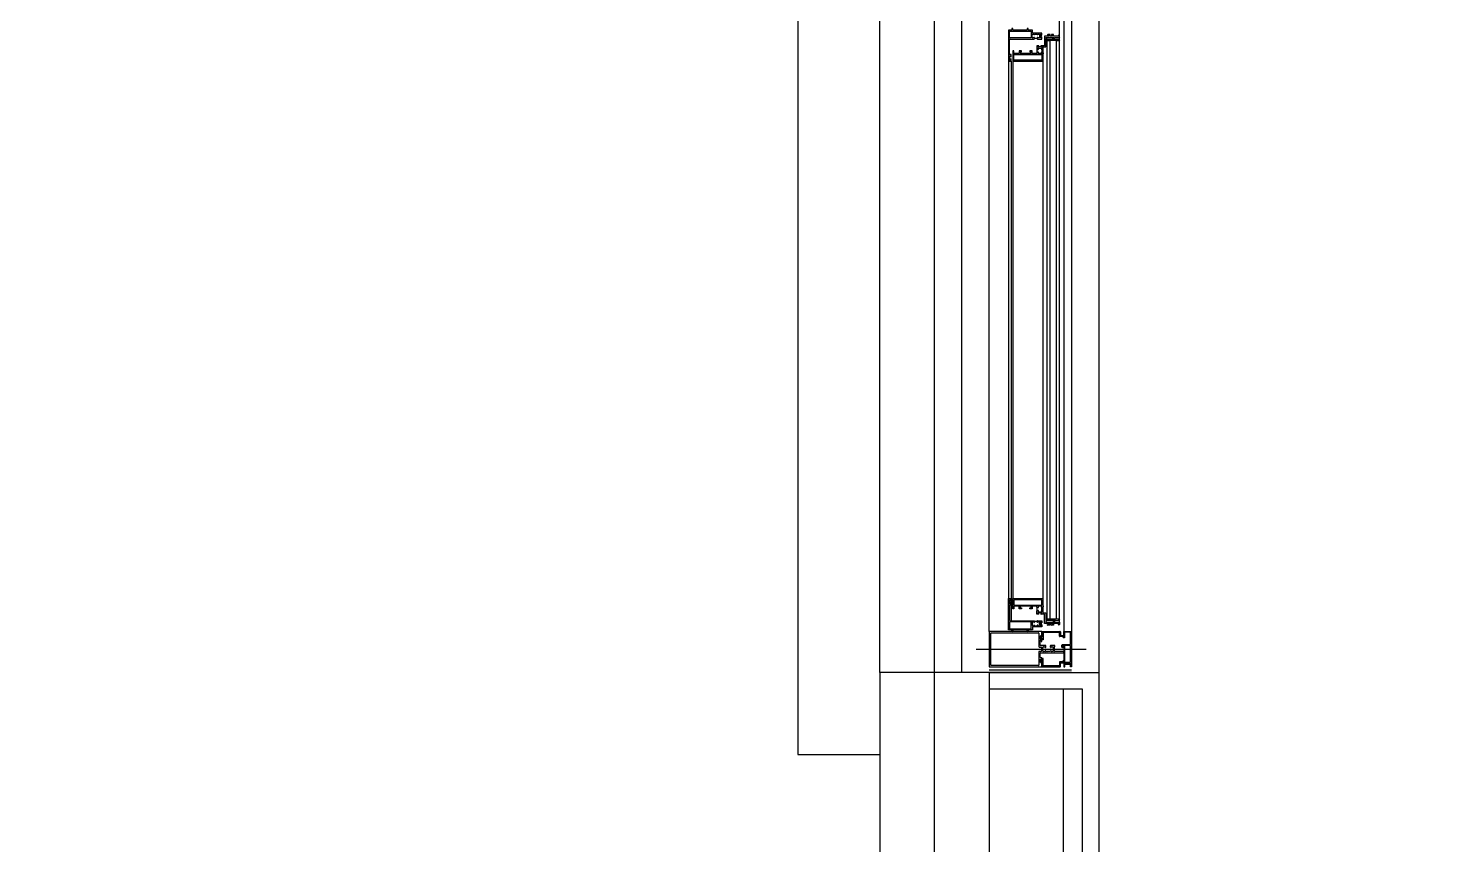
# Model space of a CAD drawing. Header units: millimetres. Extents: x 0 to 356400, y 0 to 68257.
# Drawn here: x 22177.9 to 22281.5, y 6920.5 to 6980.2 of the extents above; entities that cross this region are included whole.
import ezdxf

# ---------------------------------------------------------------- set-up
doc = ezdxf.new("R2010")
doc.units = ezdxf.units.MM
doc.header["$LTSCALE"] = 75
doc.layers.add('8', color=8, linetype='Continuous')

# ---------------------------------------------------------------- blocks, each defined once
blk = doc.blocks.new('G$C7369CDF7')
at = {"layer": '8'}
for p, q in [((7230.3, 54850), (10850.3, 54850)), ((10850.3, 54850), (12330.3, 54850)), ((10850.3, 54650), (10850.3, 54850)), ((10807.8, 54625.8), (10807.8, 54827.1)), ((8472.8, 54800), (10775.3, 54800)), ((10775.3, 54786), (10775.3, 54800)), ((10775.3, 54800), (10840.3, 54800)), ((10776.8, 54798), (10776.8, 54788)), ((10798.5, 54798.5), (10777.3, 54798.5)), ((10799.5, 54783.7), (10799.5, 54797.5)), ((10801, 54797.5), (10801, 54784.2)), ((10831.3, 54798.5), (10802, 54798.5)), ((10831.8, 54789.1), (10831.8, 54798)), ((10833.3, 54798), (10833.3, 54789.1)), ((10833.4, 54796.7), (10833.4, 54788.5)), ((10840.3, 54798.5), (10833.8, 54798.5)), ((10834.9, 54788.5), (10834.9, 54796.7)), ((10840.3, 54800), (10840.3, 54798.5)), ((10845.3, 54650), (10845.3, 54800)), ((10850.3, 54800), (10850.3, 54600)), ((10850.3, 54650), (10850.3, 54800)), ((10880.3, 54820), (12300.3, 54820)), ((10880.3, 54650), (10880.3, 54820)), ((8472.8, 54786), (10775.3, 54786)), ((10752.9, 54778), (8495.2, 54778)), ((9685, 54777.7), (9685, 54776.8)), ((9689.2, 54778), (9685.3, 54778)), ((9685.3, 54776.5), (9687.2, 54776.5)), ((9687.2, 54776.5), (9687.2, 54767.2)), ((9689.2, 54769), (9689.2, 54778)), ((9692.7, 54753), (9692.7, 54777)), ((9692.7, 54777), (9695.2, 54777)), ((9695.2, 54773), (9695.2, 54778)), ((9695.2, 54777), (9695.2, 54753)), ((10752.9, 54773), (9695.2, 54773)), ((10752.9, 54778), (10752.9, 54756)), ((10752.9, 54777), (10755.4, 54753)), ((10752.9, 54777), (10752.9, 54753)), ((10755.4, 54777), (10752.9, 54777)), ((10755.4, 54753), (10755.4, 54777)), ((10758.9, 54769), (10758.9, 54778)), ((10758.9, 54778), (10762.8, 54778)), ((10762.8, 54776.5), (10760.9, 54776.5)), ((10760.9, 54776.5), (10760.9, 54767.2)), ((10763.1, 54777.7), (10763.1, 54776.8)), ((10785.3, 54786), (10775.3, 54786)), ((10775.3, 54746.3), (10775.3, 54779)), ((10776.3, 54780), (10782.8, 54780)), ((10777.3, 54787.5), (10786.8, 54787.5)), ((10783.8, 54778), (10777.3, 54778)), ((10777.3, 54778), (10777.3, 54748.6)), ((10782.8, 54780), (10782.8, 54785.5)), ((10782.8, 54785.5), (10784.8, 54785.5)), ((10784.8, 54785.5), (10784.8, 54779)), ((10785.3, 54785.3), (10785.3, 54786)), ((10786.8, 54787.5), (10786.8, 54785.3)), ((10804, 54782.7), (10800.5, 54782.7)), ((10801, 54784.2), (10803, 54784.2)), ((10801.3, 54787), (10801.3, 54784.5)), ((10801.3, 54784.5), (10802.8, 54784.5)), ((10802.8, 54770), (10801.3, 54770)), ((10801.3, 54770), (10801.3, 54762)), ((10832.9, 54788), (10802.3, 54788)), ((10802.8, 54784.5), (10803.2, 54785.7)), ((10803.1, 54769.3), (10802.8, 54770)), ((10803, 54784.2), (10803.5, 54785.7)), ((10803.5, 54785.7), (10805, 54785.7)), ((10803.6, 54786), (10811.8, 54786)), ((10805, 54785.7), (10805, 54783.7)), ((10812.3, 54785.5), (10812.3, 54769.5)), ((10814.3, 54757.8), (10814.3, 54785)), ((10815.3, 54786), (10828.8, 54786)), ((10828.8, 54786), (10828.8, 54785.3)), ((10830.3, 54785.3), (10830.3, 54786)), ((10830.3, 54786), (10840.3, 54786)), ((10832.8, 54785.5), (10830.8, 54785.5)), ((10830.8, 54785.5), (10830.8, 54779)), ((10831.8, 54778), (10838.3, 54778)), ((10832.8, 54780), (10832.8, 54785.5)), ((10839.3, 54780), (10832.8, 54780)), ((10840.3, 54788), (10835.4, 54788)), ((10838.3, 54778), (10838.3, 54748.6)), ((10840.3, 54786), (10840.3, 54788)), ((10840.3, 54746.3), (10840.3, 54779)), ((10880.3, 54785), (12300.3, 54785)), ((9684.8, 54746), (9681.3, 54746)), ((9681.3, 54746), (9681.3, 54735.3)), ((9683.3, 54743.5), (9683.3, 54745)), ((9683.3, 54745), (9684.8, 54745)), ((9687.2, 54767.2), (9684, 54767.2)), ((9684, 54767.2), (9684, 54764.2)), ((9687.2, 54761.5), (9684, 54761.5)), ((9684, 54761.5), (9684, 54757)), ((9684.5, 54763.7), (9685.2, 54763.7)), ((9684.5, 54756.5), (9685.2, 54756.5)), ((9685.7, 54764.2), (9685.7, 54765.2)), ((9685.7, 54765.2), (9687.2, 54765.2)), ((9685.7, 54757), (9685.7, 54759.5)), ((9685.7, 54759.5), (9687.2, 54759.5)), ((9687.2, 54765.2), (9687.2, 54763.7)), ((9687.2, 54763.7), (9687.2, 54761.5)), ((9687.2, 54759.5), (9687.2, 54751)), ((9687.2, 54751), (9704.5, 54751)), ((9688.3, 54745.5), (9688.3, 54745.5)), ((9692.3, 54746), (9688.8, 54746)), ((9688.8, 54745), (9690.3, 54745)), ((9692.7, 54769), (9689.2, 54769)), ((9689.2, 54753), (9689.2, 54767.7)), ((9689.2, 54767.7), (9691.4, 54767.7)), ((9691.4, 54753), (9689.2, 54753)), ((9690.3, 54745), (9690.3, 54743.5)), ((9691.4, 54767.7), (9691.4, 54765.7)), ((9691.4, 54765.7), (9692.7, 54765.7)), ((9692.7, 54755), (9691.4, 54755)), ((9691.4, 54755), (9691.4, 54753)), ((9692.3, 54738.1), (9692.3, 54746)), ((9692.7, 54765.7), (9692.7, 54769)), ((9692.7, 54753), (9692.7, 54755)), ((9695.2, 54753), (9692.7, 54753)), ((9706.5, 54753), (9692.7, 54753)), ((9695.2, 54756), (9695.2, 54762)), ((10752.9, 54761), (9695.2, 54761)), ((10752.9, 54756), (9695.2, 54756)), ((9704.5, 54751), (9704.5, 54744.5)), ((9704.5, 54748), (10728.8, 54748)), ((9705.5, 54744.5), (9705.5, 54745.4)), ((9706.5, 54748), (9706.5, 54753)), ((9713.5, 54748), (9706.5, 54748)), ((9706.8, 54745.4), (9706.8, 54739.2)), ((9708.8, 54739.6), (9708.8, 54745.4)), ((9709.4, 54746), (9709.7, 54746)), ((9711.7, 54746), (9715.9, 54746)), ((9713.8, 54747.7), (9713.5, 54748)), ((9714.1, 54748), (9713.8, 54747.7)), ((9717.8, 54748), (9714.1, 54748)), ((9717.8, 54748.5), (9717.8, 54748)), ((9717.9, 54746), (9718.2, 54746)), ((9718.8, 54745.4), (9718.8, 54739.6)), ((9719.3, 54748), (9719.3, 54748.5)), ((9732.8, 54748), (9719.3, 54748)), ((9720.8, 54695), (9720.8, 54746)), ((9720.8, 54746), (9730.8, 54746)), ((9730.8, 54746), (9730.8, 54695)), ((9732.8, 54693), (9732.8, 54748)), ((10715.3, 54693), (10715.3, 54748)), ((10715.3, 54748), (10728.8, 54748)), ((10727.3, 54746), (10717.3, 54746)), ((10717.3, 54746), (10717.3, 54695)), ((10727.3, 54695), (10727.3, 54746)), ((10728.8, 54748), (10728.8, 54748.5)), ((10729.3, 54745.4), (10729.3, 54739.6)), ((10730.2, 54746), (10729.9, 54746)), ((10730.3, 54748.5), (10730.3, 54748)), ((10730.3, 54748), (10734, 54748)), ((10736.4, 54746), (10732.2, 54746)), ((10734, 54748), (10734.3, 54747.7)), ((10734.3, 54747.7), (10734.6, 54748)), ((10734.6, 54748), (10741.5, 54748)), ((10736.4, 54746), (10736.4, 54748)), ((10738.7, 54746), (10738.4, 54746)), ((10739.3, 54739.6), (10739.3, 54745.4)), ((10741.3, 54745.4), (10741.3, 54739.2)), ((10741.5, 54748), (10741.5, 54753)), ((10741.5, 54753), (10755.4, 54753)), ((10742.5, 54744.5), (10742.5, 54745.4)), ((10760.9, 54751), (10743.5, 54751)), ((10743.5, 54751), (10743.5, 54744.5)), ((10752.9, 54756), (10752.9, 54762)), ((10752.9, 54753), (10755.4, 54753)), ((10755.4, 54765.7), (10755.4, 54769)), ((10755.4, 54769), (10758.9, 54769)), ((10756.7, 54765.7), (10755.4, 54765.7)), ((10755.4, 54753), (10755.4, 54755)), ((10755.4, 54755), (10756.7, 54755)), ((10755.8, 54738.1), (10755.8, 54746)), ((10755.8, 54746), (10759.3, 54746)), ((10758.9, 54767.7), (10756.7, 54767.7)), ((10756.7, 54767.7), (10756.7, 54765.7)), ((10756.7, 54755), (10756.7, 54753)), ((10756.7, 54753), (10758.9, 54753)), ((10759.3, 54745), (10757.8, 54745)), ((10757.8, 54745), (10757.8, 54743.5)), ((10758.9, 54753), (10758.9, 54767.7)), ((10759.8, 54745.5), (10759.8, 54745.5)), ((10760.9, 54767.2), (10764.1, 54767.2)), ((10762.4, 54765.2), (10760.9, 54765.2)), ((10760.9, 54765.2), (10760.9, 54763.7)), ((10760.9, 54763.7), (10760.9, 54761.5)), ((10760.9, 54761.5), (10764.1, 54761.5)), ((10762.4, 54759.5), (10760.9, 54759.5)), ((10760.9, 54759.5), (10760.9, 54751)), ((10762.4, 54764.2), (10762.4, 54765.2)), ((10762.4, 54757), (10762.4, 54759.5)), ((10763.6, 54763.7), (10762.9, 54763.7)), ((10763.6, 54756.5), (10762.9, 54756.5)), ((10763.3, 54746), (10766.8, 54746)), ((10764.8, 54745), (10763.3, 54745)), ((10764.1, 54767.2), (10764.1, 54764.2)), ((10764.1, 54761.5), (10764.1, 54757)), ((10764.8, 54743.5), (10764.8, 54745)), ((10766.8, 54746), (10766.8, 54735.3)), ((10784.8, 54746.3), (10775.3, 54746.3)), ((10784.2, 54746), (10775.3, 54746)), ((10775.3, 54746), (10775.3, 54650)), ((10777.3, 54748.6), (10790.8, 54748.6)), ((10783.3, 54743.3), (10783.3, 54744.9)), ((10783.3, 54744.9), (10784.2, 54744.9)), ((10783.4, 54743.9), (10783.4, 54744.4)), ((10783.9, 54744.9), (10784.8, 54744.9)), ((10790.8, 54746.3), (10787.8, 54746.3)), ((10787.8, 54744.9), (10788.6, 54744.9)), ((10793.2, 54746), (10788.3, 54746)), ((10788.3, 54744.9), (10789.3, 54744.9)), ((10789.1, 54744.4), (10789.1, 54743.9)), ((10789.3, 54744.9), (10789.3, 54743.3)), ((10790.8, 54748.6), (10790.8, 54746.3)), ((10791.3, 54743.5), (10791.3, 54744)), ((10791.8, 54744.5), (10793.2, 54744.5)), ((10801.3, 54753), (10801.3, 54743.5)), ((10801.8, 54761.5), (10804, 54761.5)), ((10804, 54753.5), (10801.8, 54753.5)), ((10803.3, 54763.5), (10803.3, 54766.2)), ((10803.3, 54748.8), (10803.3, 54751.5)), ((10811.8, 54769), (10803.6, 54769)), ((10804, 54763), (10803.8, 54763)), ((10803.8, 54752), (10804, 54752)), ((10803.8, 54741), (10803.8, 54745)), ((10804.1, 54767), (10811.5, 54767)), ((10811.5, 54748), (10804.1, 54748)), ((10804.3, 54745.5), (10811.3, 54745.5)), ((10811.8, 54763), (10811.5, 54763)), ((10811.5, 54761.5), (10811.8, 54761.5)), ((10811.8, 54753.5), (10811.5, 54753.5)), ((10811.5, 54752), (10811.8, 54752)), ((10811.8, 54745), (10811.8, 54741)), ((10812.3, 54766.2), (10812.3, 54763.5)), ((10812.3, 54761), (10812.3, 54754)), ((10812.3, 54751.5), (10812.3, 54748.8)), ((10814, 54757.5), (10814.3, 54757.8)), ((10814.3, 54757.2), (10814, 54757.5)), ((10814.3, 54743.5), (10814.3, 54757.2)), ((10823.3, 54745.5), (10823.3, 54743.5)), ((10827.2, 54746), (10823.8, 54746)), ((10838.3, 54748.6), (10824.8, 54748.6)), ((10824.8, 54748.6), (10824.8, 54746.3)), ((10824.8, 54746.3), (10827.8, 54746.3)), ((10826.3, 54743.3), (10826.3, 54744.9)), ((10826.3, 54744.9), (10827.2, 54744.9)), ((10826.4, 54744.4), (10826.4, 54743.9)), ((10827.8, 54744.9), (10826.9, 54744.9)), ((10830.8, 54746.3), (10840.3, 54746.3)), ((10831.6, 54744.9), (10830.8, 54744.9)), ((10840.3, 54746), (10831.3, 54746)), ((10831.3, 54744.9), (10832.3, 54744.9)), ((10832.1, 54743.9), (10832.1, 54744.4)), ((10832.3, 54744.9), (10832.3, 54743.3)), ((10840.3, 54650), (10840.3, 54746)), ((9675.8, 54721), (9673.8, 54721)), ((9673.8, 54719), (9675.8, 54719)), ((9680.8, 54729), (9675.8, 54729)), ((9675.8, 54729), (9675.8, 54721)), ((9675.8, 54719), (9675.8, 54693)), ((9677.8, 54726.5), (9690.3, 54726.5)), ((9677.8, 54687), (9677.8, 54726.5)), ((9681.3, 54735.3), (9681.6, 54735)), ((9681.6, 54735), (9681.3, 54734.7)), ((9681.3, 54734.7), (9681.3, 54729.5)), ((9690.3, 54743.5), (9683.3, 54743.5)), ((9683.3, 54738.6), (9683.3, 54741)), ((9683.8, 54738.6), (9683.3, 54738.6)), ((9683.3, 54732.4), (9683.3, 54737.6)), ((9683.3, 54737.6), (9683.8, 54737.6)), ((9683.8, 54732.4), (9683.3, 54732.4)), ((9683.3, 54729), (9683.3, 54731.4)), ((9683.3, 54731.4), (9683.8, 54731.4)), ((9683.8, 54741.5), (9689.8, 54741.5)), ((9689.8, 54728.5), (9683.8, 54728.5)), ((9690.3, 54738.6), (9689.8, 54738.6)), ((9689.8, 54737.6), (9691.8, 54737.6)), ((9691.8, 54732.4), (9689.8, 54732.4)), ((9689.8, 54731.4), (9690.3, 54731.4)), ((9690.3, 54741), (9690.3, 54738.6)), ((9690.3, 54731.4), (9690.3, 54729)), ((9690.3, 54726.5), (9690.3, 54687)), ((9692.3, 54688), (9692.3, 54731.9)), ((9704.5, 54740.1), (9704.5, 54737)), ((9704.5, 54737), (9710.7, 54737)), ((9705.5, 54739.2), (9705.5, 54740.1)), ((9709.7, 54739), (9709.4, 54739)), ((9711.2, 54737.5), (9711.2, 54739.5)), ((9718.8, 54728.5), (9713.8, 54728.5)), ((9713.8, 54728.5), (9713.8, 54724)), ((9713.8, 54724), (9715.8, 54724)), ((9715.8, 54724), (9715.8, 54726.5)), ((9715.8, 54726.5), (9718.8, 54726.5)), ((9716.4, 54739.5), (9716.4, 54737.5)), ((9716.9, 54737), (9718.8, 54737)), ((9718.2, 54739), (9717.9, 54739)), ((9718.8, 54737), (9718.8, 54728.5)), ((9718.8, 54726.5), (9718.8, 54706.5)), ((10731.2, 54737), (10729.3, 54737)), ((10729.3, 54737), (10729.3, 54728.5)), ((10729.3, 54728.5), (10734.3, 54728.5)), ((10732.3, 54726.5), (10729.3, 54726.5)), ((10729.3, 54726.5), (10729.3, 54706.5)), ((10729.9, 54739), (10730.2, 54739)), ((10731.7, 54739.5), (10731.7, 54737.5)), ((10732.3, 54724), (10732.3, 54726.5)), ((10734.3, 54724), (10732.3, 54724)), ((10734.3, 54728.5), (10734.3, 54724)), ((10736.9, 54737.5), (10736.9, 54739.5)), ((10743.5, 54737), (10737.4, 54737)), ((10738.4, 54739), (10738.7, 54739)), ((10742.5, 54739.2), (10742.5, 54740.1)), ((10743.5, 54740.1), (10743.5, 54737)), ((10755.8, 54688), (10755.8, 54731.9)), ((10758.3, 54737.6), (10756.3, 54737.6)), ((10756.3, 54732.4), (10758.3, 54732.4)), ((10757.8, 54743.5), (10764.8, 54743.5)), ((10757.8, 54741), (10757.8, 54738.6)), ((10757.8, 54738.6), (10758.3, 54738.6)), ((10758.3, 54731.4), (10757.8, 54731.4)), ((10757.8, 54731.4), (10757.8, 54729)), ((10770.3, 54726.5), (10757.8, 54726.5)), ((10757.8, 54726.5), (10757.8, 54687)), ((10764.3, 54741.5), (10758.3, 54741.5)), ((10758.3, 54728.5), (10764.3, 54728.5)), ((10764.3, 54738.6), (10764.8, 54738.6)), ((10764.8, 54737.6), (10764.3, 54737.6)), ((10764.3, 54732.4), (10764.8, 54732.4)), ((10764.8, 54731.4), (10764.3, 54731.4)), ((10764.8, 54738.6), (10764.8, 54741)), ((10764.8, 54732.4), (10764.8, 54737.6)), ((10764.8, 54729), (10764.8, 54731.4)), ((10766.8, 54735.3), (10766.5, 54735)), ((10766.5, 54735), (10766.8, 54734.7)), ((10766.8, 54734.7), (10766.8, 54729.5)), ((10767.3, 54729), (10772.3, 54729)), ((10770.3, 54687), (10770.3, 54726.5)), ((10772.3, 54729), (10772.3, 54721)), ((10772.3, 54721), (10774.3, 54721)), ((10774.3, 54719), (10772.3, 54719)), ((10772.3, 54719), (10772.3, 54693)), ((10777.8, 54653), (10777.8, 54740)), ((10778.3, 54740.5), (10803.3, 54740.5)), ((10789.3, 54743.3), (10783.3, 54743.3)), ((10788.6, 54743.4), (10783.9, 54743.4)), ((10800.8, 54743), (10791.8, 54743)), ((10812.3, 54740.5), (10837.3, 54740.5)), ((10822.8, 54743), (10814.8, 54743)), ((10832.3, 54743.3), (10826.3, 54743.3)), ((10826.9, 54743.4), (10831.6, 54743.4)), ((10837.8, 54740), (10837.8, 54653)), ((9675.8, 54693), (9673.8, 54693)), ((9715.8, 54709), (9713.8, 54709)), ((9713.8, 54709), (9713.8, 54704.5)), ((9713.8, 54704.5), (9718.8, 54704.5)), ((9718.8, 54695), (9713.8, 54695)), ((9713.8, 54695), (9713.8, 54693)), ((9713.8, 54693), (9732.8, 54693)), ((9715.8, 54706.5), (9715.8, 54709)), ((9718.8, 54706.5), (9715.8, 54706.5)), ((9718.8, 54704.5), (9718.8, 54695)), ((9730.8, 54695), (9720.8, 54695)), ((9732.8, 54693), (10715.3, 54693)), ((10734.3, 54693), (10715.3, 54693)), ((10717.3, 54695), (10727.3, 54695)), ((10729.3, 54706.5), (10732.3, 54706.5)), ((10734.3, 54704.5), (10729.3, 54704.5)), ((10729.3, 54704.5), (10729.3, 54695)), ((10729.3, 54695), (10734.3, 54695)), ((10732.3, 54706.5), (10732.3, 54709)), ((10732.3, 54709), (10734.3, 54709)), ((10734.3, 54709), (10734.3, 54704.5)), ((10734.3, 54695), (10734.3, 54693)), ((10772.3, 54693), (10774.3, 54693)), ((9673.8, 54691), (9675.8, 54691)), ((9675.8, 54691), (9675.8, 54685)), ((9675.8, 54685), (9732.8, 54685)), ((9690.3, 54687), (9677.8, 54687)), ((9720.8, 54687), (9693.3, 54687)), ((9724.3, 54690), (9720.8, 54690)), ((9720.8, 54690), (9720.8, 54687)), ((9722.8, 54687), (9722.8, 54688.5)), ((9722.8, 54688.5), (9724.3, 54688.5)), ((9730.8, 54687), (9722.8, 54687)), ((9732.8, 54690), (9729.3, 54690)), ((9729.3, 54688.5), (9730.8, 54688.5)), ((9730.8, 54688.5), (9730.8, 54687)), ((9732.8, 54690), (10755.8, 54690)), ((9732.8, 54685), (9732.8, 54690)), ((9732.8, 54685), (10715.3, 54685)), ((10715.3, 54690), (10718.8, 54690)), ((10715.3, 54685), (10715.3, 54690)), ((10772.3, 54685), (10715.3, 54685)), ((10718.8, 54688.5), (10717.3, 54688.5)), ((10717.3, 54688.5), (10717.3, 54687)), ((10717.3, 54687), (10725.3, 54687)), ((10723.8, 54690), (10727.3, 54690)), ((10725.3, 54688.5), (10723.8, 54688.5)), ((10725.3, 54687), (10725.3, 54688.5)), ((10727.3, 54690), (10727.3, 54687)), ((10727.3, 54687), (10754.8, 54687)), ((10757.8, 54687), (10770.3, 54687)), ((10774.3, 54691), (10772.3, 54691)), ((10772.3, 54691), (10772.3, 54685)), ((10775.3, 54650), (8472.8, 54650)), ((10775.3, 54650), (10840.3, 54650)), ((10837.3, 54652.5), (10778.3, 54652.5)), ((10850.3, 54650), (12330.3, 54650)), ((10850.3, 54650), (10850.3, 54450)), ((10850.3, 54600), (7230.3, 54600)), ((18080.3, 54550), (6230.3, 54550)), ((10850.3, 54450), (7230.3, 54450)), ((10850.3, 54450), (12330.3, 54450)), ((11000.3, 54300), (11000.3, 54450)), ((7230.3, 54300), (11000.3, 54300))]:
    blk.add_line(p, q, dxfattribs=at)
for centre, radius, start, end in [((10230.3, 49050), 9000, 90, 154.10353), ((10230.3, 49050), 8800, 90, 154.10353), ((10777.3, 54798), 0.5, 90, 180), ((10798.5, 54797.5), 1, 0, 90), ((10802, 54797.5), 1, 90, 180), ((10831.3, 54798), 0.5, 0, 90), ((10833.8, 54798), 0.5, 90, 180), ((10834.1, 54796.7), 0.75, 0, 180), ((9685.3, 54777.7), 0.3, 90, 180), ((9685.3, 54776.8), 0.3, 180, 270), ((9692.2, 54785.9), 8.43, 249.237, 290.763), ((10755.9, 54785.9), 8.43, 249.237, 290.763), ((10762.8, 54777.7), 0.3, 0, 90), ((10762.8, 54776.8), 0.3, 270, 0), ((10776.3, 54779), 1, 90, 180), ((10777.3, 54788), 0.5, 180, 270), ((10783.8, 54779), 1, 270, 0), ((10786, 54785.3), 0.75, 180, 0), ((10800.5, 54783.7), 1, 180, 270), ((10802.3, 54787), 1, 90, 180), ((10803.6, 54785.5), 0.5, 90, 161.5651), ((10804, 54783.7), 1, 270, 0), ((10811.8, 54785.5), 0.5, 0, 90), ((10815.3, 54785), 1, 90, 180), ((10829.5, 54785.3), 0.75, 180, 0), ((10831.8, 54779), 1, 180, 270), ((10832.5, 54789.1), 0.75, 180, 0), ((10832.9, 54788.5), 0.5, 270, 0), ((10835.4, 54788.5), 0.5, 180, 270), ((10839.3, 54779), 1, 0, 90), ((9684.5, 54764.2), 0.5, 180, 270), ((9684.5, 54757), 0.5, 180, 270), ((9684.8, 54745.5), 0.5, 270, 90), ((9685.2, 54764.2), 0.5, 270, 0), ((9685.2, 54757), 0.5, 270, 0), ((9688.8, 54745.5), 0.5, 90, 180), ((9688.8, 54745.5), 0.5, 180, 270), ((9705, 54744.5), 0.5, 180, 270), ((9705, 54744.5), 0.5, 270, 0), ((9706.2, 54745.4), 0.625, 90, 180), ((9706.2, 54745.4), 0.625, 0, 90), ((9709.4, 54745.4), 0.6, 90, 180), ((9709.7, 54745.5), 0.5, 0, 90), ((9710.7, 54745.5), 0.5, 180, 0), ((9711.7, 54745.5), 0.5, 90, 180), ((9715.9, 54745.5), 0.5, 0, 90), ((9716.9, 54745.5), 0.5, 180, 0), ((9717.9, 54745.5), 0.5, 90, 180), ((9718.5, 54748.5), 0.75, 0, 180), ((9718.2, 54745.4), 0.6, 360, 90), ((10729.5, 54748.5), 0.75, 0, 180), ((10729.9, 54745.4), 0.6, 90, 180), ((10730.2, 54745.5), 0.5, 0, 90), ((10731.2, 54745.5), 0.5, 180, 0), ((10732.2, 54745.5), 0.5, 90, 180), ((10736.4, 54745.5), 0.5, 0, 90), ((10737.4, 54745.5), 0.5, 180, 0), ((10738.4, 54745.5), 0.5, 90, 180), ((10738.7, 54745.4), 0.6, 0, 90), ((10741.9, 54745.4), 0.625, 90, 180), ((10741.9, 54745.4), 0.625, 0, 90), ((10743, 54744.5), 0.5, 180, 270), ((10743, 54744.5), 0.5, 270, 0), ((10759.3, 54745.5), 0.5, 0, 90), ((10759.3, 54745.5), 0.5, 270, 360), ((10762.9, 54764.2), 0.5, 180, 270), ((10762.9, 54757), 0.5, 180, 270), ((10763.3, 54745.5), 0.5, 90, 270), ((10763.6, 54764.2), 0.5, 270, 0), ((10763.6, 54757), 0.5, 270, 0), ((10783.9, 54744.4), 0.5, 90, 180), ((10784.2, 54745.5), 0.55, 270, 90), ((10784.5, 54745.6), 0.765, 290.2778, 69.7222), ((10788.1, 54745.6), 0.765, 110.2778, 249.7222), ((10788.3, 54745.5), 0.55, 90, 270), ((10788.6, 54744.4), 0.5, 0, 90), ((10791.8, 54744), 0.5, 90, 180), ((10793.2, 54745.3), 0.75, 270, 90), ((10801.8, 54762), 0.5, 180, 270), ((10801.8, 54753), 0.5, 90, 180), ((10803.6, 54769.5), 0.5, 206.5651, 270), ((10804.1, 54766.2), 0.8, 90, 180), ((10803.8, 54763.5), 0.5, 180, 270), ((10803.8, 54751.5), 0.5, 90, 180), ((10804.1, 54748.8), 0.8, 180, 270), ((10804.3, 54745), 0.5, 90, 180), ((10804, 54762.3), 0.75, 270, 90), ((10804, 54752.8), 0.75, 270, 90), ((10811.5, 54762.3), 0.75, 90, 270), ((10811.5, 54752.8), 0.75, 90, 270), ((10811.3, 54745), 0.5, 0, 90), ((10811.5, 54766.2), 0.8, 0, 90), ((10811.5, 54748.8), 0.8, 270, 0), ((10811.8, 54769.5), 0.5, 270, 0), ((10811.8, 54763.5), 0.5, 270, 0), ((10811.8, 54761), 0.5, 0, 90), ((10811.8, 54754), 0.5, 270, 0), ((10811.8, 54751.5), 0.5, 0, 90), ((10823.8, 54745.5), 0.5, 90, 180), ((10826.9, 54744.4), 0.5, 90, 180), ((10827.2, 54745.5), 0.55, 270, 90), ((10827.5, 54745.6), 0.765, 290.2778, 69.7222), ((10831.1, 54745.6), 0.765, 110.2778, 249.7222), ((10831.3, 54745.5), 0.55, 90, 270), ((10831.6, 54744.4), 0.5, 0, 90), ((9673.8, 54720), 1, 90, 180), ((9673.8, 54720), 1, 180, 270), ((9680.8, 54729.5), 0.5, 270, 0), ((9683.8, 54741), 0.5, 90, 180), ((9683.8, 54729), 0.5, 180, 270), ((9683.8, 54738.1), 0.5, 270, 90), ((9683.8, 54731.9), 0.5, 270, 90), ((9689.8, 54738.1), 0.5, 90, 270), ((9689.8, 54731.9), 0.5, 90, 270), ((9689.8, 54741), 0.5, 0, 90), ((9689.8, 54729), 0.5, 270, 0), ((9697.6, 54735), 6.14, 153.4061, 206.5939), ((9691.8, 54738.1), 0.5, 270, 0), ((9691.8, 54731.9), 0.5, 0, 90), ((9705, 54740.1), 0.5, 90, 180), ((9705, 54740.1), 0.5, 0, 90), ((9706.2, 54739.2), 0.625, 180, 270), ((9706.2, 54739.2), 0.625, 270, 0), ((9709.4, 54739.6), 0.6, 180, 270), ((9709.7, 54739.5), 0.5, 270, 0), ((9710.7, 54739.5), 0.5, 0, 180), ((9710.7, 54737.5), 0.5, 270, 0), ((9713.8, 54727.7), 9.86, 73.8262, 106.1738), ((9716.9, 54739.5), 0.5, 0, 180), ((9716.9, 54737.5), 0.5, 180, 270), ((9717.9, 54739.5), 0.5, 180, 270), ((9718.2, 54739.6), 0.6, 270, 0), ((10729.9, 54739.6), 0.6, 180, 270), ((10730.2, 54739.5), 0.5, 270, 0), ((10731.2, 54739.5), 0.5, 0, 180), ((10731.2, 54737.5), 0.5, 270, 0), ((10734.3, 54727.7), 9.86, 73.8262, 106.1738), ((10737.4, 54739.5), 0.5, 0, 180), ((10737.4, 54737.5), 0.5, 180, 270), ((10738.4, 54739.5), 0.5, 180, 270), ((10738.7, 54739.6), 0.6, 270, 0), ((10741.9, 54739.2), 0.625, 180, 270), ((10741.9, 54739.2), 0.625, 270, 0), ((10743, 54740.1), 0.5, 90, 180), ((10743, 54740.1), 0.5, 0, 90), ((10756.3, 54738.1), 0.5, 180, 270), ((10756.3, 54731.9), 0.5, 90, 180), ((10750.4, 54735), 6.14, 333.4061, 26.5939), ((10758.3, 54741), 0.5, 90, 180), ((10758.3, 54729), 0.5, 180, 270), ((10758.3, 54738.1), 0.5, 270, 90), ((10758.3, 54731.9), 0.5, 270, 90), ((10764.3, 54738.1), 0.5, 90, 270), ((10764.3, 54731.9), 0.5, 90, 270), ((10764.3, 54741), 0.5, 0, 90), ((10764.3, 54729), 0.5, 270, 0), ((10767.3, 54729.5), 0.5, 180, 270), ((10774.3, 54720), 1, 0, 90), ((10774.3, 54720), 1, 270, 360), ((10778.3, 54740), 0.5, 90, 180), ((10783.9, 54743.9), 0.5, 180, 270), ((10788.6, 54743.9), 0.5, 270, 0), ((10791.8, 54743.5), 0.5, 180, 270), ((10800.8, 54743.5), 0.5, 270, 0), ((10803.3, 54741), 0.5, 270, 0), ((10812.3, 54741), 0.5, 180, 270), ((10814.8, 54743.5), 0.5, 180, 270), ((10822.8, 54743.5), 0.5, 270, 0), ((10826.9, 54743.9), 0.5, 180, 270), ((10831.6, 54743.9), 0.5, 270, 0), ((10837.3, 54740), 0.5, 0, 90), ((9673.8, 54692), 1, 90, 180), ((10774.3, 54692), 1, 0, 90), ((9673.8, 54692), 1, 180, 270), ((9693.3, 54688), 1, 180, 270), ((9724.3, 54689.3), 0.75, 270, 90), ((9729.3, 54689.3), 0.75, 90, 270), ((10718.8, 54689.3), 0.75, 270, 90), ((10723.8, 54689.3), 0.75, 90, 270), ((10754.8, 54688), 1, 270, 360), ((10774.3, 54692), 1, 270, 360), ((10778.3, 54653), 0.5, 180, 270), ((10837.3, 54653), 0.5, 270, 0)]:
    blk.add_arc(centre, radius, start, end, dxfattribs=at)

msp = doc.modelspace()

# ---------------------------------------------------------------- block references
at = {"xscale": 0.04000000000000001, "yscale": 0.04000000000000001, "zscale": 0.04000000000000001, "rotation": 270}
msp.add_blockref('G$C7369CDF7', (20062.17, 7367.09), dxfattribs=at)

doc.saveas('drawing.dxf')
